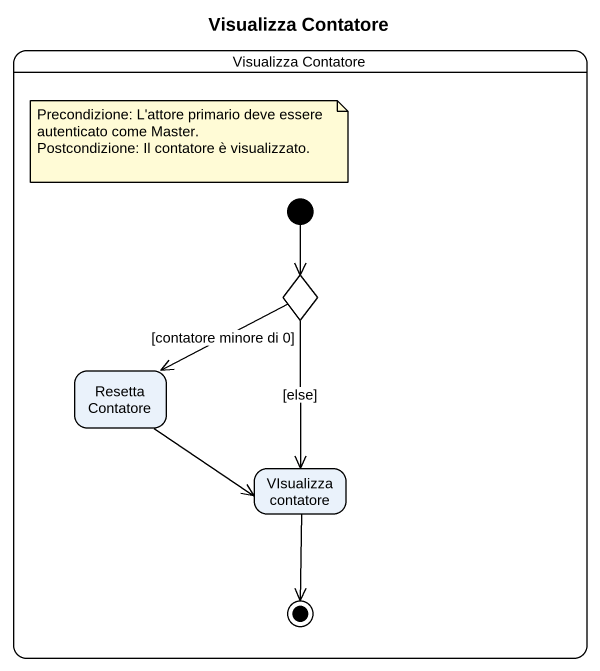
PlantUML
@startuml
title Visualizza Contatore
hide empty description
state "Visualizza Contatore" as Visualizza_Contatore {
  state choice1 <<choice>>
  state "Resetta Contatore" as Resetta_Contatore
  state "VIsualizza contatore" as VIsualizza_contatore
  [*] --> choice1
  VIsualizza_contatore --> [*]
}
choice1 -left-> Resetta_Contatore : [contatore minore di 0]
choice1 --> VIsualizza_contatore : [else]
Resetta_Contatore -right-> VIsualizza_contatore
note as N1
  Precondizione: L'attore primario deve essere autenticato come Master.
  Postcondizione: Il contatore è visualizzato.
end note
@enduml
